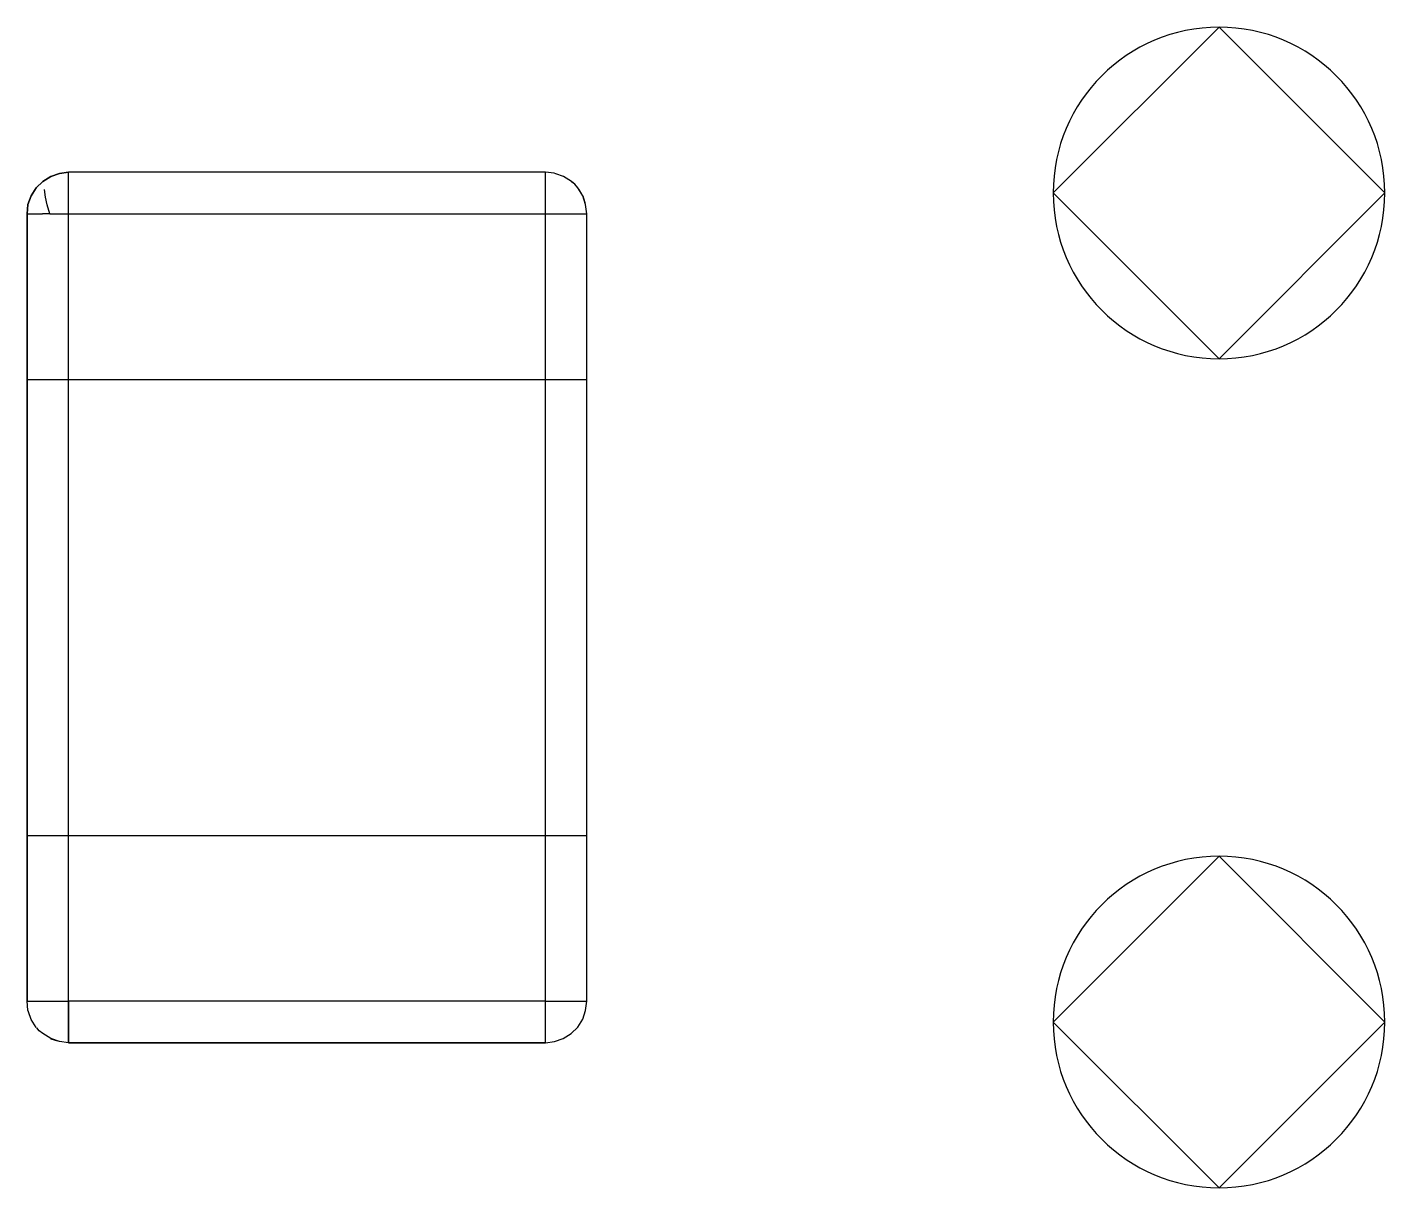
# Model space of a CAD drawing. Header units: inches. Extents: x 5 to 589, y -420 to -5.
# Drawn here: x 485.95 to 492.5, y -98.76 to -93.16 of the extents above; entities that cross this region are included whole.
import ezdxf

# ---------------------------------------------------------------- set-up
doc = ezdxf.new("R2010")
doc.units = ezdxf.units.IN
doc.header["$MEASUREMENT"] = 0

msp = doc.modelspace()

# ---------------------------------------------------------------- linework, layer by layer
at = {"color": 18, "true_color": 0x000000}
for p, q in [((490.9045, -93.9564), (491.7045, -93.1564)), ((491.7045, -93.1564), (492.5045, -93.9564)), ((486.1545, -93.8564), (486.1105, -93.8624)), ((486.1105, -93.8624), (486.1545, -93.8564)), ((488.4545, -93.8564), (486.1545, -93.8564)), ((486.1545, -93.8624), (486.1545, -93.8564)), ((488.4545, -93.8564), (486.1545, -93.8564)), ((488.4965, -93.8604), (488.4545, -93.8564)), ((488.4545, -93.8624), (488.4545, -93.8564)), ((488.4965, -93.8604), (488.4545, -93.8564)), ((488.5045, -93.8644), (488.4965, -93.8604)), ((488.5045, -93.8644), (488.4965, -93.8604)), ((488.4985, -93.8624), (488.4985, -93.8604)), ((486.0305, -93.9004), (485.9985, -93.9324)), ((485.9985, -93.9324), (486.0305, -93.9004)), ((486.0685, -93.8764), (486.0305, -93.9004)), ((486.0305, -93.9004), (486.0685, -93.8764)), ((486.1105, -93.8624), (486.0685, -93.8764)), ((486.0685, -93.8764), (486.1105, -93.8624)), ((486.1545, -93.8764), (486.1545, -93.8624)), ((486.1545, -93.9004), (486.1545, -93.8764)), ((486.1545, -93.9324), (486.1545, -93.9004)), ((488.4545, -93.8764), (488.4545, -93.8624)), ((488.4545, -93.9004), (488.4545, -93.8764)), ((488.4545, -93.9324), (488.4545, -93.9004)), ((488.5425, -93.8764), (488.5045, -93.8644)), ((488.5425, -93.8764), (488.5045, -93.8644)), ((488.5805, -93.9004), (488.5425, -93.8764)), ((488.5805, -93.9004), (488.5425, -93.8764)), ((488.5805, -93.9004), (488.5785, -93.9004)), ((488.5965, -93.9144), (488.5805, -93.9004)), ((488.5965, -93.9144), (488.5805, -93.9024)), ((488.6105, -93.9324), (488.5965, -93.9144)), ((488.6105, -93.9324), (488.5965, -93.9144)), ((485.9745, -93.9704), (485.9585, -94.0124)), ((485.9585, -94.0124), (485.9745, -93.9704)), ((485.9985, -93.9324), (485.9745, -93.9704)), ((485.9745, -93.9704), (485.9985, -93.9324)), ((486.0425, -93.9764), (486.0385, -93.9404)), ((486.0505, -94.0144), (486.0425, -93.9764)), ((486.1545, -93.9704), (486.1545, -93.9324)), ((486.1545, -94.0124), (486.1545, -93.9704)), ((488.4545, -93.9704), (488.4545, -93.9324)), ((488.4545, -94.0124), (488.4545, -93.9704)), ((488.6345, -93.9704), (488.6105, -93.9324)), ((488.6345, -93.9704), (488.6105, -93.9324)), ((488.6165, -93.9384), (488.6105, -93.9324)), ((488.6305, -93.9624), (488.6165, -93.9384)), ((488.6485, -94.0124), (488.6345, -93.9704)), ((488.6485, -94.0124), (488.6345, -93.9704)), ((488.6365, -93.9724), (488.6345, -93.9704)), ((488.6465, -94.0044), (488.6365, -93.9724)), ((491.7045, -94.7564), (490.9045, -93.9564)), ((492.5045, -93.9564), (491.7045, -94.7564)), ((485.9585, -94.0124), (485.9545, -94.0564)), ((485.9545, -94.0564), (485.9585, -94.0124)), ((485.9545, -94.0564), (485.9545, -94.8564)), ((485.9545, -94.0564), (485.9585, -94.0564)), ((485.9545, -94.8564), (485.9545, -94.0564)), ((485.9585, -94.0564), (485.9745, -94.0564)), ((485.9745, -94.0564), (485.9965, -94.0564)), ((485.9965, -94.0564), (486.0285, -94.0564)), ((486.0645, -94.0564), (486.0285, -94.0564)), ((486.0645, -94.0564), (486.0505, -94.0144)), ((486.0645, -94.0564), (486.0945, -94.0564)), ((486.0945, -94.0564), (486.1245, -94.0564)), ((486.1245, -94.0564), (486.1545, -94.0564)), ((486.1545, -94.0564), (486.1545, -94.0124)), ((486.1545, -94.0564), (488.4545, -94.0564)), ((486.1545, -94.8564), (486.1545, -94.0564)), ((488.4545, -94.0564), (488.4545, -94.0124)), ((488.4545, -94.0564), (488.4985, -94.0564)), ((488.4545, -94.8564), (488.4545, -94.0564)), ((488.4985, -94.0564), (488.5405, -94.0564)), ((488.5405, -94.0564), (488.5785, -94.0564)), ((488.5785, -94.0564), (488.6105, -94.0564)), ((488.6105, -94.0564), (488.6345, -94.0564)), ((488.6345, -94.0564), (488.6485, -94.0564)), ((488.6545, -94.0564), (488.6485, -94.0124)), ((488.6545, -94.0564), (488.6485, -94.0124)), ((488.6505, -94.0124), (488.6485, -94.0124)), ((488.6485, -94.0564), (488.6545, -94.0564)), ((488.6545, -94.8564), (488.6545, -94.0564)), ((488.6545, -94.8564), (488.6545, -94.0564)), ((485.9545, -94.8564), (485.9545, -97.0564)), ((485.9545, -94.8564), (485.9585, -94.8564)), ((485.9545, -97.0564), (485.9545, -94.8564)), ((485.9545, -94.8564), (485.9585, -94.8564)), ((485.9585, -94.8564), (485.9745, -94.8564)), ((485.9585, -94.8564), (485.9745, -94.8564)), ((485.9745, -94.8564), (485.9985, -94.8564)), ((485.9745, -94.8564), (485.9985, -94.8564)), ((485.9985, -94.8564), (486.0305, -94.8564)), ((485.9985, -94.8564), (486.0305, -94.8564)), ((486.0305, -94.8564), (486.0685, -94.8564)), ((486.0305, -94.8564), (486.0685, -94.8564)), ((486.0685, -94.8564), (486.1105, -94.8564)), ((486.0685, -94.8564), (486.1105, -94.8564)), ((486.1105, -94.8564), (486.1545, -94.8564)), ((486.1105, -94.8564), (486.1545, -94.8564)), ((486.1545, -94.8564), (488.4545, -94.8564)), ((486.1545, -94.8564), (488.4545, -94.8564)), ((486.1545, -97.0564), (486.1545, -94.8564)), ((488.4545, -94.8564), (488.4985, -94.8564)), ((488.4545, -94.8564), (488.4985, -94.8564)), ((488.4545, -97.0564), (488.4545, -94.8564)), ((488.4985, -94.8564), (488.5405, -94.8564)), ((488.4985, -94.8564), (488.5405, -94.8564)), ((488.5405, -94.8564), (488.5785, -94.8564)), ((488.5405, -94.8564), (488.5785, -94.8564)), ((488.5785, -94.8564), (488.6105, -94.8564)), ((488.5785, -94.8564), (488.6105, -94.8564)), ((488.6105, -94.8564), (488.6345, -94.8564)), ((488.6105, -94.8564), (488.6345, -94.8564)), ((488.6345, -94.8564), (488.6485, -94.8564)), ((488.6345, -94.8564), (488.6485, -94.8564)), ((488.6485, -94.8564), (488.6545, -94.8564)), ((488.6485, -94.8564), (488.6545, -94.8564)), ((488.6545, -97.0564), (488.6545, -94.8564)), ((488.6545, -97.0564), (488.6545, -94.8564)), ((485.9545, -97.0564), (485.9545, -97.8564)), ((485.9545, -97.0564), (485.9585, -97.0564)), ((485.9545, -97.8564), (485.9545, -97.0564)), ((485.9545, -97.0564), (485.9585, -97.0564)), ((485.9585, -97.0564), (485.9745, -97.0564)), ((485.9585, -97.0564), (485.9745, -97.0564)), ((485.9745, -97.0564), (485.9985, -97.0564)), ((485.9745, -97.0564), (485.9985, -97.0564)), ((485.9985, -97.0564), (486.0305, -97.0564)), ((485.9985, -97.0564), (486.0305, -97.0564)), ((486.0305, -97.0564), (486.0685, -97.0564)), ((486.0305, -97.0564), (486.0685, -97.0564)), ((486.0685, -97.0564), (486.1105, -97.0564)), ((486.0685, -97.0564), (486.1105, -97.0564)), ((486.1105, -97.0564), (486.1545, -97.0564)), ((486.1105, -97.0564), (486.1545, -97.0564)), ((486.1545, -97.0564), (488.4545, -97.0564)), ((486.1545, -97.0564), (488.4545, -97.0564)), ((486.1545, -97.8564), (486.1545, -97.0564)), ((488.4545, -97.0564), (488.4985, -97.0564)), ((488.4545, -97.0564), (488.4985, -97.0564)), ((488.4545, -97.8564), (488.4545, -97.0564)), ((488.4985, -97.0564), (488.5405, -97.0564)), ((488.4985, -97.0564), (488.5405, -97.0564)), ((488.5405, -97.0564), (488.5785, -97.0564)), ((488.5405, -97.0564), (488.5785, -97.0564)), ((488.5785, -97.0564), (488.6105, -97.0564)), ((488.5785, -97.0564), (488.6105, -97.0564)), ((488.6105, -97.0564), (488.6345, -97.0564)), ((488.6105, -97.0564), (488.6345, -97.0564)), ((488.6345, -97.0564), (488.6485, -97.0564)), ((488.6345, -97.0564), (488.6485, -97.0564)), ((488.6485, -97.0564), (488.6545, -97.0564)), ((488.6485, -97.0564), (488.6545, -97.0564)), ((488.6545, -97.8564), (488.6545, -97.0564)), ((488.6545, -97.8564), (488.6545, -97.0564)), ((490.9045, -97.9564), (491.7045, -97.1564)), ((491.7045, -97.1564), (492.5045, -97.9564)), ((485.9545, -97.8564), (486.1545, -97.8564)), ((485.9545, -97.8564), (485.9585, -97.8564)), ((485.9585, -97.8984), (485.9545, -97.8564)), ((485.9585, -97.8564), (485.9745, -97.8564)), ((485.9745, -97.8564), (485.9985, -97.8564)), ((485.9985, -97.8564), (486.0305, -97.8564)), ((486.0305, -97.8564), (486.0685, -97.8564)), ((486.0685, -97.8564), (486.1105, -97.8564)), ((486.1105, -97.8564), (486.1545, -97.8564)), ((486.1545, -97.8564), (486.1545, -98.0564)), ((486.1545, -97.9004), (486.1545, -97.8564)), ((488.4545, -97.8564), (486.1545, -97.8564)), ((488.4545, -97.9004), (488.4545, -97.8564)), ((488.4545, -97.8564), (488.4985, -97.8564)), ((488.4985, -97.8564), (488.5405, -97.8564)), ((488.5405, -97.8564), (488.5785, -97.8564)), ((488.5785, -97.8564), (488.6105, -97.8564)), ((488.6105, -97.8564), (488.6345, -97.8564)), ((488.6345, -97.8564), (488.6485, -97.8564)), ((488.6485, -97.9004), (488.6545, -97.8564)), ((488.6485, -97.8564), (488.6545, -97.8564)), ((488.6485, -97.9004), (488.6545, -97.8564)), ((485.9605, -97.9064), (485.9585, -97.8984)), ((485.9585, -97.9004), (485.9585, -97.9004)), ((485.9745, -97.9444), (485.9605, -97.9064)), ((486.1545, -97.9424), (486.1545, -97.9004)), ((488.4545, -97.9424), (488.4545, -97.9004)), ((488.6345, -97.9424), (488.6485, -97.9004)), ((488.6345, -97.9424), (488.6485, -97.9004)), ((485.9985, -97.9824), (485.9745, -97.9444)), ((485.9985, -97.9824), (485.9985, -97.9804)), ((486.0125, -97.9984), (486.0005, -97.9844)), ((486.1545, -97.9804), (486.1545, -97.9424)), ((486.1545, -98.0124), (486.1545, -97.9804)), ((488.4545, -97.9804), (488.4545, -97.9424)), ((488.4545, -98.0124), (488.4545, -97.9804)), ((488.5785, -98.0124), (488.6105, -97.9804)), ((488.5785, -98.0124), (488.6105, -97.9804)), ((488.6105, -97.9804), (488.6345, -97.9424)), ((488.6105, -97.9804), (488.6345, -97.9424)), ((491.7045, -98.7564), (490.9045, -97.9564)), ((492.5045, -97.9564), (491.7045, -98.7564)), ((486.0305, -98.0124), (486.0125, -97.9984)), ((486.0285, -98.0124), (486.0285, -98.0124)), ((486.0685, -98.0364), (486.0305, -98.0124)), ((486.1105, -98.0504), (486.0685, -98.0364)), ((486.0705, -98.0384), (486.0685, -98.0364)), ((486.1025, -98.0484), (486.0705, -98.0384)), ((486.1545, -98.0564), (486.1105, -98.0504)), ((486.1105, -98.0524), (486.1105, -98.0524)), ((486.1545, -98.0364), (486.1545, -98.0124)), ((486.1545, -98.0504), (486.1545, -98.0364)), ((486.1545, -98.0564), (486.1545, -98.0504)), ((488.4545, -98.0364), (488.4545, -98.0124)), ((488.4545, -98.0504), (488.4545, -98.0364)), ((488.4545, -98.0564), (488.4985, -98.0504)), ((488.4545, -98.0564), (488.4545, -98.0504)), ((488.4545, -98.0564), (488.4985, -98.0504)), ((488.4985, -98.0504), (488.5405, -98.0364)), ((488.4985, -98.0504), (488.5405, -98.0364)), ((488.5405, -98.0364), (488.5785, -98.0124)), ((488.5405, -98.0364), (488.5785, -98.0124)), ((486.1545, -98.0564), (488.4545, -98.0564)), ((488.4545, -98.0564), (486.1545, -98.0564))]:
    msp.add_line(p, q, dxfattribs=at)
at = {"color": 7, "true_color": 0xffffff}
for p, q in [((486.1545, -93.8564), (486.1105, -93.8624)), ((486.1105, -93.8624), (486.1545, -93.8564)), ((488.4545, -93.8564), (486.1545, -93.8564)), ((486.1545, -93.8624), (486.1545, -93.8564)), ((488.4545, -93.8564), (486.1545, -93.8564)), ((488.4965, -93.8604), (488.4545, -93.8564)), ((488.4545, -93.8624), (488.4545, -93.8564)), ((488.4965, -93.8604), (488.4545, -93.8564)), ((488.5045, -93.8644), (488.4965, -93.8604)), ((488.5045, -93.8644), (488.4965, -93.8604)), ((488.4985, -93.8624), (488.4985, -93.8604)), ((486.0305, -93.9004), (485.9985, -93.9324)), ((485.9985, -93.9324), (486.0305, -93.9004)), ((486.0685, -93.8764), (486.0305, -93.9004)), ((486.0305, -93.9004), (486.0685, -93.8764)), ((486.1105, -93.8624), (486.0685, -93.8764)), ((486.0685, -93.8764), (486.1105, -93.8624)), ((486.1545, -93.8764), (486.1545, -93.8624)), ((486.1545, -93.9004), (486.1545, -93.8764)), ((486.1545, -93.9324), (486.1545, -93.9004)), ((488.4545, -93.8764), (488.4545, -93.8624)), ((488.4545, -93.9004), (488.4545, -93.8764)), ((488.4545, -93.9324), (488.4545, -93.9004)), ((488.5425, -93.8764), (488.5045, -93.8644)), ((488.5425, -93.8764), (488.5045, -93.8644)), ((488.5805, -93.9004), (488.5425, -93.8764)), ((488.5805, -93.9004), (488.5425, -93.8764)), ((488.5805, -93.9004), (488.5785, -93.9004)), ((488.5965, -93.9144), (488.5805, -93.9004)), ((488.5965, -93.9144), (488.5805, -93.9024)), ((488.6105, -93.9324), (488.5965, -93.9144)), ((488.6105, -93.9324), (488.5965, -93.9144)), ((485.9745, -93.9704), (485.9585, -94.0124)), ((485.9585, -94.0124), (485.9745, -93.9704)), ((485.9985, -93.9324), (485.9745, -93.9704)), ((485.9745, -93.9704), (485.9985, -93.9324)), ((486.0425, -93.9764), (486.0385, -93.9404)), ((486.0505, -94.0144), (486.0425, -93.9764)), ((486.1545, -93.9704), (486.1545, -93.9324)), ((486.1545, -94.0124), (486.1545, -93.9704)), ((488.4545, -93.9704), (488.4545, -93.9324)), ((488.4545, -94.0124), (488.4545, -93.9704)), ((488.6345, -93.9704), (488.6105, -93.9324)), ((488.6345, -93.9704), (488.6105, -93.9324)), ((488.6165, -93.9384), (488.6105, -93.9324)), ((488.6305, -93.9624), (488.6165, -93.9384)), ((488.6485, -94.0124), (488.6345, -93.9704)), ((488.6485, -94.0124), (488.6345, -93.9704)), ((488.6365, -93.9724), (488.6345, -93.9704)), ((488.6465, -94.0044), (488.6365, -93.9724)), ((485.9585, -94.0124), (485.9545, -94.0564)), ((485.9545, -94.0564), (485.9585, -94.0124)), ((485.9545, -94.0564), (485.9545, -94.8564)), ((485.9545, -94.0564), (485.9585, -94.0564)), ((485.9545, -94.8564), (485.9545, -94.0564)), ((485.9585, -94.0564), (485.9745, -94.0564)), ((485.9745, -94.0564), (485.9965, -94.0564)), ((485.9965, -94.0564), (486.0285, -94.0564)), ((486.0645, -94.0564), (486.0285, -94.0564)), ((486.0645, -94.0564), (486.0505, -94.0144)), ((486.0645, -94.0564), (486.0945, -94.0564)), ((486.0945, -94.0564), (486.1245, -94.0564)), ((486.1245, -94.0564), (486.1545, -94.0564)), ((486.1545, -94.0564), (486.1545, -94.0124)), ((486.1545, -94.0564), (488.4545, -94.0564)), ((486.1545, -94.8564), (486.1545, -94.0564)), ((488.4545, -94.0564), (488.4545, -94.0124)), ((488.4545, -94.0564), (488.4985, -94.0564)), ((488.4545, -94.8564), (488.4545, -94.0564)), ((488.4985, -94.0564), (488.5405, -94.0564)), ((488.5405, -94.0564), (488.5785, -94.0564)), ((488.5785, -94.0564), (488.6105, -94.0564)), ((488.6105, -94.0564), (488.6345, -94.0564)), ((488.6345, -94.0564), (488.6485, -94.0564)), ((488.6545, -94.0564), (488.6485, -94.0124)), ((488.6545, -94.0564), (488.6485, -94.0124)), ((488.6505, -94.0124), (488.6485, -94.0124)), ((488.6485, -94.0564), (488.6545, -94.0564)), ((488.6545, -94.8564), (488.6545, -94.0564)), ((488.6545, -94.8564), (488.6545, -94.0564)), ((485.9545, -94.8564), (485.9545, -97.0564)), ((485.9545, -94.8564), (485.9585, -94.8564)), ((485.9545, -97.0564), (485.9545, -94.8564)), ((485.9545, -94.8564), (485.9585, -94.8564)), ((485.9585, -94.8564), (485.9745, -94.8564)), ((485.9585, -94.8564), (485.9745, -94.8564)), ((485.9745, -94.8564), (485.9985, -94.8564)), ((485.9745, -94.8564), (485.9985, -94.8564)), ((485.9985, -94.8564), (486.0305, -94.8564)), ((485.9985, -94.8564), (486.0305, -94.8564)), ((486.0305, -94.8564), (486.0685, -94.8564)), ((486.0305, -94.8564), (486.0685, -94.8564)), ((486.0685, -94.8564), (486.1105, -94.8564)), ((486.0685, -94.8564), (486.1105, -94.8564)), ((486.1105, -94.8564), (486.1545, -94.8564)), ((486.1105, -94.8564), (486.1545, -94.8564)), ((486.1545, -94.8564), (488.4545, -94.8564)), ((486.1545, -94.8564), (488.4545, -94.8564)), ((486.1545, -97.0564), (486.1545, -94.8564)), ((488.4545, -94.8564), (488.4985, -94.8564)), ((488.4545, -94.8564), (488.4985, -94.8564)), ((488.4545, -97.0564), (488.4545, -94.8564)), ((488.4985, -94.8564), (488.5405, -94.8564)), ((488.4985, -94.8564), (488.5405, -94.8564)), ((488.5405, -94.8564), (488.5785, -94.8564)), ((488.5405, -94.8564), (488.5785, -94.8564)), ((488.5785, -94.8564), (488.6105, -94.8564)), ((488.5785, -94.8564), (488.6105, -94.8564)), ((488.6105, -94.8564), (488.6345, -94.8564)), ((488.6105, -94.8564), (488.6345, -94.8564)), ((488.6345, -94.8564), (488.6485, -94.8564)), ((488.6345, -94.8564), (488.6485, -94.8564)), ((488.6485, -94.8564), (488.6545, -94.8564)), ((488.6485, -94.8564), (488.6545, -94.8564)), ((488.6545, -97.0564), (488.6545, -94.8564)), ((488.6545, -97.0564), (488.6545, -94.8564)), ((485.9545, -97.0564), (485.9545, -97.8564)), ((485.9545, -97.0564), (485.9585, -97.0564)), ((485.9545, -97.8564), (485.9545, -97.0564)), ((485.9545, -97.0564), (485.9585, -97.0564)), ((485.9585, -97.0564), (485.9745, -97.0564)), ((485.9585, -97.0564), (485.9745, -97.0564)), ((485.9745, -97.0564), (485.9985, -97.0564)), ((485.9745, -97.0564), (485.9985, -97.0564)), ((485.9985, -97.0564), (486.0305, -97.0564)), ((485.9985, -97.0564), (486.0305, -97.0564)), ((486.0305, -97.0564), (486.0685, -97.0564)), ((486.0305, -97.0564), (486.0685, -97.0564)), ((486.0685, -97.0564), (486.1105, -97.0564)), ((486.0685, -97.0564), (486.1105, -97.0564)), ((486.1105, -97.0564), (486.1545, -97.0564)), ((486.1105, -97.0564), (486.1545, -97.0564)), ((486.1545, -97.0564), (488.4545, -97.0564)), ((486.1545, -97.0564), (488.4545, -97.0564)), ((486.1545, -97.8564), (486.1545, -97.0564)), ((488.4545, -97.0564), (488.4985, -97.0564)), ((488.4545, -97.0564), (488.4985, -97.0564)), ((488.4545, -97.8564), (488.4545, -97.0564)), ((488.4985, -97.0564), (488.5405, -97.0564)), ((488.4985, -97.0564), (488.5405, -97.0564)), ((488.5405, -97.0564), (488.5785, -97.0564)), ((488.5405, -97.0564), (488.5785, -97.0564)), ((488.5785, -97.0564), (488.6105, -97.0564)), ((488.5785, -97.0564), (488.6105, -97.0564)), ((488.6105, -97.0564), (488.6345, -97.0564)), ((488.6105, -97.0564), (488.6345, -97.0564)), ((488.6345, -97.0564), (488.6485, -97.0564)), ((488.6345, -97.0564), (488.6485, -97.0564)), ((488.6485, -97.0564), (488.6545, -97.0564)), ((488.6485, -97.0564), (488.6545, -97.0564)), ((488.6545, -97.8564), (488.6545, -97.0564)), ((488.6545, -97.8564), (488.6545, -97.0564)), ((485.9545, -97.8564), (486.1545, -97.8564)), ((485.9545, -97.8564), (485.9585, -97.8564)), ((485.9585, -97.8984), (485.9545, -97.8564)), ((485.9585, -97.8564), (485.9745, -97.8564)), ((485.9745, -97.8564), (485.9985, -97.8564)), ((485.9985, -97.8564), (486.0305, -97.8564)), ((486.0305, -97.8564), (486.0685, -97.8564)), ((486.0685, -97.8564), (486.1105, -97.8564)), ((486.1105, -97.8564), (486.1545, -97.8564)), ((486.1545, -97.8564), (486.1545, -98.0564)), ((486.1545, -97.9004), (486.1545, -97.8564)), ((488.4545, -97.8564), (486.1545, -97.8564)), ((488.4545, -97.9004), (488.4545, -97.8564)), ((488.4545, -97.8564), (488.4985, -97.8564)), ((488.4985, -97.8564), (488.5405, -97.8564)), ((488.5405, -97.8564), (488.5785, -97.8564)), ((488.5785, -97.8564), (488.6105, -97.8564)), ((488.6105, -97.8564), (488.6345, -97.8564)), ((488.6345, -97.8564), (488.6485, -97.8564)), ((488.6485, -97.9004), (488.6545, -97.8564)), ((488.6485, -97.8564), (488.6545, -97.8564)), ((488.6485, -97.9004), (488.6545, -97.8564)), ((485.9605, -97.9064), (485.9585, -97.8984)), ((485.9585, -97.9004), (485.9585, -97.9004)), ((485.9745, -97.9444), (485.9605, -97.9064)), ((486.1545, -97.9424), (486.1545, -97.9004)), ((488.4545, -97.9424), (488.4545, -97.9004)), ((488.6345, -97.9424), (488.6485, -97.9004)), ((488.6345, -97.9424), (488.6485, -97.9004)), ((485.9985, -97.9824), (485.9745, -97.9444)), ((485.9985, -97.9824), (485.9985, -97.9804)), ((486.0125, -97.9984), (486.0005, -97.9844)), ((486.1545, -97.9804), (486.1545, -97.9424)), ((486.1545, -98.0124), (486.1545, -97.9804)), ((488.4545, -97.9804), (488.4545, -97.9424)), ((488.4545, -98.0124), (488.4545, -97.9804)), ((488.5785, -98.0124), (488.6105, -97.9804)), ((488.5785, -98.0124), (488.6105, -97.9804)), ((488.6105, -97.9804), (488.6345, -97.9424)), ((488.6105, -97.9804), (488.6345, -97.9424)), ((486.0305, -98.0124), (486.0125, -97.9984)), ((486.0285, -98.0124), (486.0285, -98.0124)), ((486.0685, -98.0364), (486.0305, -98.0124)), ((486.1105, -98.0504), (486.0685, -98.0364)), ((486.0705, -98.0384), (486.0685, -98.0364)), ((486.1025, -98.0484), (486.0705, -98.0384)), ((486.1545, -98.0564), (486.1105, -98.0504)), ((486.1105, -98.0524), (486.1105, -98.0524)), ((486.1545, -98.0364), (486.1545, -98.0124)), ((486.1545, -98.0504), (486.1545, -98.0364)), ((486.1545, -98.0564), (486.1545, -98.0504)), ((488.4545, -98.0364), (488.4545, -98.0124)), ((488.4545, -98.0504), (488.4545, -98.0364)), ((488.4545, -98.0564), (488.4985, -98.0504)), ((488.4545, -98.0564), (488.4545, -98.0504)), ((488.4545, -98.0564), (488.4985, -98.0504)), ((488.4985, -98.0504), (488.5405, -98.0364)), ((488.4985, -98.0504), (488.5405, -98.0364)), ((488.5405, -98.0364), (488.5785, -98.0124)), ((488.5405, -98.0364), (488.5785, -98.0124)), ((486.1545, -98.0564), (488.4545, -98.0564)), ((488.4545, -98.0564), (486.1545, -98.0564))]:
    msp.add_line(p, q, dxfattribs=at)
at = {"color": 18, "true_color": 0x000000}
for centre, start, end in [((491.7045, -93.9564), 90, 180), ((491.7045, -93.9564), 0, 90), ((491.7045, -93.9564), 180, 270), ((491.7045, -93.9564), 270, 0), ((491.7045, -97.9564), 90, 180), ((491.7045, -97.9564), 0, 90), ((491.7045, -97.9564), 180, 270), ((491.7045, -97.9564), 270, 0)]:
    msp.add_arc(centre, 0.8, start, end, dxfattribs=at)

doc.saveas('drawing.dxf')
